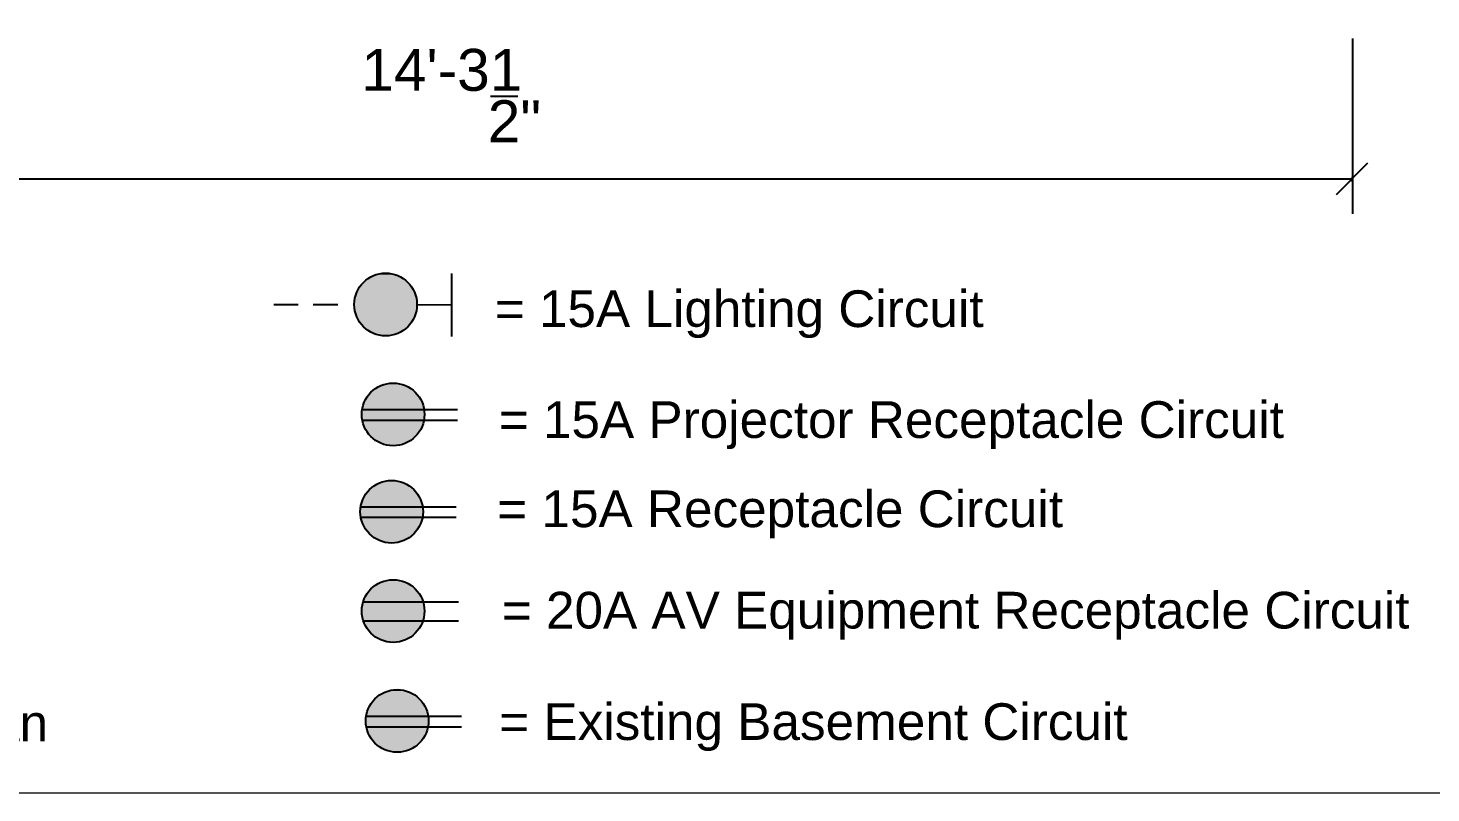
# Model space of a CAD drawing. Header units: millimetres. Extents: x -6528 to 8477, y -4350 to 6937.
# Drawn here: x -3353 to 43, y -4350 to -2498 of the extents above; entities that cross this region are included whole.
import ezdxf

# ---------------------------------------------------------------- set-up
doc = ezdxf.new("R2010")
doc.units = ezdxf.units.MM
doc.styles.add('PDF Arial', font='arial.ttf')

msp = doc.modelspace()

# ---------------------------------------------------------------- linework, layer by layer
at = {"color": 7, "lineweight": 0}
msp.add_lwpolyline([(-6528.3, -4349.5), (8476.7, -4349.5), (8476.7, 6937), (-6528.3, 6937)], close=True, dxfattribs=at)
at = {"color": 7, "lineweight": 25}
for points in [[(-147, -2522.5), (-147, -2947.6)], [(-2233.7, -2662.6), (-2166.9, -2662.6)], [(-185.9, -2900.3), (-109.4, -2823.7)], [(-4502, -2862.6), (-147, -2862.6)], [(-147, -2869.9), (-147, -2857.8)], [(-2327.6, -3092.2), (-2327.6, -3244.1)], [(-2699.3, -3167.5), (-2757.6, -3167.5)], [(-2603.3, -3167.5), (-2662.8, -3167.5)], [(-2327.6, -3168.7), (-2411.4, -3167.5)], [(-2542.6, -3421.4), (-2313, -3421.4)], [(-2542.6, -3446.9), (-2313, -3446.9)], [(-2546.2, -3657.1), (-2316.6, -3657.1)], [(-2546.2, -3681.4), (-2316.6, -3681.4)], [(-2540.1, -3886.7), (-2310.6, -3886.7)], [(-2540.1, -3932.8), (-2310.6, -3932.8)], [(-2532.9, -4163.6), (-2303.3, -4163.6)], [(-2532.9, -4189.2), (-2303.3, -4189.2)]]:
    msp.add_lwpolyline(points, dxfattribs=at)
for centre in [(-2487.3, -3166.9), (-2469.1, -3433), (-2472.7, -3668.6), (-2469.1, -3909.1), (-2459.4, -4175.2)]:
    msp.add_circle(centre, 75.9, dxfattribs=at)
at = {"color": 2, "transparency": 33554559}
for points in [[(-2542.6, -3116.5), (-2422.3, -3127.4), (-2551.1, -3127.4)], [(-2532.9, -3106.8), (-2430.8, -3116.5), (-2542.6, -3116.5)], [(-2430.8, -3116.5), (-2542.6, -3116.5), (-2422.3, -3127.4)], [(-2520.7, -3099.5), (-2440.5, -3106.8), (-2532.9, -3106.8)], [(-2440.5, -3106.8), (-2532.9, -3106.8), (-2430.8, -3116.5)], [(-2507.3, -3094.6), (-2452.7, -3099.5), (-2520.7, -3099.5)], [(-2452.7, -3099.5), (-2520.7, -3099.5), (-2440.5, -3106.8)], [(-2494, -3092.2), (-2466, -3094.6), (-2507.3, -3094.6)], [(-2466, -3094.6), (-2507.3, -3094.6), (-2452.7, -3099.5)], [(-2479.4, -3092.2), (-2494, -3092.2), (-2466, -3094.6)], [(-2560.8, -3154.2), (-2411.4, -3167.5), (-2563.2, -3167.5)], [(-2557.2, -3139.6), (-2412.6, -3154.2), (-2560.8, -3154.2)], [(-2412.6, -3154.2), (-2560.8, -3154.2), (-2411.4, -3167.5)], [(-2551.1, -3127.4), (-2416.2, -3139.6), (-2557.2, -3139.6)], [(-2416.2, -3139.6), (-2557.2, -3139.6), (-2412.6, -3154.2)], [(-2422.3, -3127.4), (-2551.1, -3127.4), (-2416.2, -3139.6)], [(-2411.4, -3167.5), (-2563.2, -3167.5), (-2412.6, -3182.1)], [(-2563.2, -3167.5), (-2412.6, -3182.1), (-2560.8, -3182.1)], [(-2412.6, -3182.1), (-2560.8, -3182.1), (-2416.2, -3195.5)], [(-2560.8, -3182.1), (-2416.2, -3195.5), (-2557.2, -3195.5)], [(-2416.2, -3195.5), (-2557.2, -3195.5), (-2422.3, -3207.6)], [(-2557.2, -3195.5), (-2422.3, -3207.6), (-2551.1, -3207.6)], [(-2422.3, -3207.6), (-2551.1, -3207.6), (-2430.8, -3218.5)], [(-2551.1, -3207.6), (-2430.8, -3218.5), (-2542.6, -3218.5)], [(-2430.8, -3218.5), (-2542.6, -3218.5), (-2440.5, -3228.3)], [(-2542.6, -3218.5), (-2440.5, -3228.3), (-2532.9, -3228.3)], [(-2440.5, -3228.3), (-2532.9, -3228.3), (-2452.7, -3235.6)], [(-2532.9, -3228.3), (-2452.7, -3235.6), (-2520.7, -3235.6)], [(-2452.7, -3235.6), (-2520.7, -3235.6), (-2466, -3240.4)], [(-2520.7, -3235.6), (-2466, -3240.4), (-2507.3, -3240.4)], [(-2466, -3240.4), (-2507.3, -3240.4), (-2479.4, -3242.8)], [(-2507.3, -3240.4), (-2479.4, -3242.8), (-2494, -3242.8)]]:
    msp.add_solid(points, dxfattribs=at)
at = {"color": 5, "transparency": 33554559}
for points in [[(-2489.1, -3360.7), (-2434.5, -3365.5), (-2502.5, -3365.5)], [(-2475.8, -3358.2), (-2446.6, -3360.7), (-2489.1, -3360.7)], [(-2446.6, -3360.7), (-2489.1, -3360.7), (-2434.5, -3365.5)], [(-2461.2, -3358.2), (-2475.8, -3358.2), (-2446.6, -3360.7)], [(-2532.9, -3394.7), (-2396.8, -3406.8), (-2538.9, -3406.8)], [(-2525.6, -3382.5), (-2402.9, -3394.7), (-2532.9, -3394.7)], [(-2402.9, -3394.7), (-2532.9, -3394.7), (-2396.8, -3406.8)], [(-2514.6, -3372.8), (-2411.4, -3382.5), (-2525.6, -3382.5)], [(-2411.4, -3382.5), (-2525.6, -3382.5), (-2402.9, -3394.7)], [(-2502.5, -3365.5), (-2422.3, -3372.8), (-2514.6, -3372.8)], [(-2422.3, -3372.8), (-2514.6, -3372.8), (-2411.4, -3382.5)], [(-2434.5, -3365.5), (-2502.5, -3365.5), (-2422.3, -3372.8)], [(-2542.6, -3421.4), (-2391.9, -3433.6), (-2543.8, -3433.6)], [(-2538.9, -3406.8), (-2393.2, -3421.4), (-2542.6, -3421.4)], [(-2393.2, -3421.4), (-2542.6, -3421.4), (-2391.9, -3433.6)], [(-2396.8, -3406.8), (-2538.9, -3406.8), (-2393.2, -3421.4)], [(-2391.9, -3433.6), (-2543.8, -3433.6), (-2393.2, -3446.9)], [(-2543.8, -3433.6), (-2393.2, -3446.9), (-2542.6, -3446.9)], [(-2393.2, -3446.9), (-2542.6, -3446.9), (-2396.8, -3460.3)], [(-2542.6, -3446.9), (-2396.8, -3460.3), (-2538.9, -3460.3)], [(-2396.8, -3460.3), (-2538.9, -3460.3), (-2402.9, -3472.4)], [(-2538.9, -3460.3), (-2402.9, -3472.4), (-2532.9, -3472.4)], [(-2402.9, -3472.4), (-2532.9, -3472.4), (-2411.4, -3484.6)], [(-2532.9, -3472.4), (-2411.4, -3484.6), (-2524.4, -3484.6)], [(-2411.4, -3484.6), (-2524.4, -3484.6), (-2422.3, -3493.1)], [(-2524.4, -3484.6), (-2422.3, -3493.1), (-2514.6, -3493.1)], [(-2422.3, -3493.1), (-2514.6, -3493.1), (-2434.5, -3501.6)], [(-2514.6, -3493.1), (-2434.5, -3501.6), (-2502.5, -3501.6)], [(-2434.5, -3501.6), (-2502.5, -3501.6), (-2447.8, -3506.4)], [(-2502.5, -3501.6), (-2447.8, -3506.4), (-2489.1, -3506.4)], [(-2447.8, -3506.4), (-2489.1, -3506.4), (-2461.2, -3508.9)], [(-2489.1, -3506.4), (-2461.2, -3508.9), (-2475.8, -3508.9)]]:
    msp.add_solid(points, dxfattribs=at)
at = {"color": 102, "true_color": 0x12c44a, "transparency": 33554559}
for points in [[(-2492.8, -3596.3), (-2436.9, -3601.2), (-2506.1, -3601.2)], [(-2478.2, -3592.7), (-2450.3, -3596.3), (-2492.8, -3596.3)], [(-2450.3, -3596.3), (-2492.8, -3596.3), (-2436.9, -3601.2)], [(-2464.8, -3592.7), (-2478.2, -3592.7), (-2450.3, -3596.3)], [(-2536.5, -3630.4), (-2400.4, -3642.5), (-2542.6, -3642.5)], [(-2528, -3618.2), (-2406.5, -3630.4), (-2536.5, -3630.4)], [(-2406.5, -3630.4), (-2536.5, -3630.4), (-2400.4, -3642.5)], [(-2518.3, -3608.5), (-2415, -3618.2), (-2528, -3618.2)], [(-2415, -3618.2), (-2528, -3618.2), (-2406.5, -3630.4)], [(-2506.1, -3601.2), (-2424.7, -3608.5), (-2518.3, -3608.5)], [(-2424.7, -3608.5), (-2518.3, -3608.5), (-2415, -3618.2)], [(-2436.9, -3601.2), (-2506.1, -3601.2), (-2424.7, -3608.5)], [(-2546.2, -3657.1), (-2395.6, -3669.2), (-2547.4, -3669.2)], [(-2542.6, -3642.5), (-2396.8, -3657.1), (-2546.2, -3657.1)], [(-2396.8, -3657.1), (-2546.2, -3657.1), (-2395.6, -3669.2)], [(-2400.4, -3642.5), (-2542.6, -3642.5), (-2396.8, -3657.1)], [(-2395.6, -3669.2), (-2547.4, -3669.2), (-2396.8, -3681.4)], [(-2547.4, -3669.2), (-2396.8, -3681.4), (-2546.2, -3681.4)], [(-2396.8, -3681.4), (-2546.2, -3681.4), (-2400.4, -3696)], [(-2546.2, -3681.4), (-2400.4, -3696), (-2542.6, -3696)], [(-2400.4, -3696), (-2542.6, -3696), (-2406.5, -3708.1)], [(-2542.6, -3696), (-2406.5, -3708.1), (-2536.5, -3708.1)], [(-2406.5, -3708.1), (-2536.5, -3708.1), (-2415, -3719)], [(-2536.5, -3708.1), (-2415, -3719), (-2528, -3719)], [(-2415, -3719), (-2528, -3719), (-2426, -3728.8)], [(-2528, -3719), (-2426, -3728.8), (-2517.1, -3728.8)], [(-2426, -3728.8), (-2517.1, -3728.8), (-2436.9, -3736)], [(-2517.1, -3728.8), (-2436.9, -3736), (-2506.1, -3736)], [(-2436.9, -3736), (-2506.1, -3736), (-2450.3, -3742.1)], [(-2506.1, -3736), (-2450.3, -3742.1), (-2492.8, -3742.1)], [(-2450.3, -3742.1), (-2492.8, -3742.1), (-2464.8, -3744.5)], [(-2492.8, -3742.1), (-2464.8, -3744.5), (-2478.2, -3744.5)]]:
    msp.add_solid(points, dxfattribs=at)
at = {"color": 32, "true_color": 0xcd6928, "transparency": 33554559}
for points in [[(-2490.3, -3836.9), (-2433.2, -3842.9), (-2503.7, -3842.9)], [(-2475.8, -3834.4), (-2446.6, -3836.9), (-2490.3, -3836.9)], [(-2446.6, -3836.9), (-2490.3, -3836.9), (-2433.2, -3842.9)], [(-2461.2, -3834.4), (-2475.8, -3834.4), (-2446.6, -3836.9)], [(-2525.6, -3861.2), (-2401.7, -3873.3), (-2534.1, -3873.3)], [(-2515.9, -3850.2), (-2410.2, -3861.2), (-2525.6, -3861.2)], [(-2410.2, -3861.2), (-2525.6, -3861.2), (-2401.7, -3873.3)], [(-2503.7, -3842.9), (-2419.9, -3850.2), (-2515.9, -3850.2)], [(-2419.9, -3850.2), (-2515.9, -3850.2), (-2410.2, -3861.2)], [(-2433.2, -3842.9), (-2503.7, -3842.9), (-2419.9, -3850.2)], [(-2542.6, -3897.6), (-2391.9, -3909.8), (-2543.8, -3909.8)], [(-2540.1, -3886.7), (-2393.2, -3897.6), (-2542.6, -3897.6)], [(-2393.2, -3897.6), (-2542.6, -3897.6), (-2391.9, -3909.8)], [(-2534.1, -3873.3), (-2395.6, -3886.7), (-2540.1, -3886.7)], [(-2395.6, -3886.7), (-2540.1, -3886.7), (-2393.2, -3897.6)], [(-2401.7, -3873.3), (-2534.1, -3873.3), (-2395.6, -3886.7)], [(-2391.9, -3909.8), (-2543.8, -3909.8), (-2393.2, -3921.9)], [(-2543.8, -3909.8), (-2393.2, -3921.9), (-2542.6, -3921.9)], [(-2393.2, -3921.9), (-2542.6, -3921.9), (-2395.6, -3932.8)], [(-2542.6, -3921.9), (-2395.6, -3932.8), (-2540.1, -3932.8)], [(-2395.6, -3932.8), (-2540.1, -3932.8), (-2401.7, -3946.2)], [(-2540.1, -3932.8), (-2401.7, -3946.2), (-2534.1, -3946.2)], [(-2401.7, -3946.2), (-2534.1, -3946.2), (-2410.2, -3958.3)], [(-2534.1, -3946.2), (-2410.2, -3958.3), (-2525.6, -3958.3)], [(-2410.2, -3958.3), (-2525.6, -3958.3), (-2419.9, -3969.3)], [(-2525.6, -3958.3), (-2419.9, -3969.3), (-2515.9, -3969.3)], [(-2419.9, -3969.3), (-2515.9, -3969.3), (-2433.2, -3976.6)], [(-2515.9, -3969.3), (-2433.2, -3976.6), (-2503.7, -3976.6)], [(-2433.2, -3976.6), (-2503.7, -3976.6), (-2446.6, -3982.6)], [(-2503.7, -3976.6), (-2446.6, -3982.6), (-2490.3, -3982.6)], [(-2446.6, -3982.6), (-2490.3, -3982.6), (-2461.2, -3985.1)], [(-2490.3, -3982.6), (-2461.2, -3985.1), (-2475.8, -3985.1)]]:
    msp.add_solid(points, dxfattribs=at)
at = {"color": 238, "true_color": 0x5a012d, "transparency": 33554559}
for points in [[(-2492.8, -4107.8), (-2497.6, -4111.4), (-2497.6, -4111.4)], [(-2492.8, -4107.8), (-2419.9, -4111.4), (-2497.6, -4111.4)], [(-2484.3, -4104.1), (-2492.8, -4107.8), (-2492.8, -4107.8)], [(-2491.6, -4107.8), (-2424.7, -4107.8), (-2492.8, -4107.8)], [(-2492.8, -4107.8), (-2424.7, -4107.8), (-2424.7, -4107.8)], [(-2424.7, -4107.8), (-2424.7, -4107.8), (-2492.8, -4107.8)], [(-2424.7, -4107.8), (-2492.8, -4107.8), (-2419.9, -4111.4)], [(-2484.3, -4104.1), (-2424.7, -4107.8), (-2491.6, -4107.8)], [(-2479.4, -4102.9), (-2484.3, -4104.1), (-2484.3, -4104.1)], [(-2479.4, -4102.9), (-2432, -4104.1), (-2484.3, -4104.1)], [(-2432, -4104.1), (-2484.3, -4104.1), (-2424.7, -4107.8)], [(-2468.5, -4100.5), (-2479.4, -4102.9), (-2479.4, -4102.9)], [(-2468.5, -4100.5), (-2438.1, -4102.9), (-2479.4, -4102.9)], [(-2436.9, -4102.9), (-2436.9, -4102.9), (-2479.4, -4102.9)], [(-2436.9, -4102.9), (-2479.4, -4102.9), (-2438.1, -4102.9)], [(-2436.9, -4102.9), (-2479.4, -4102.9), (-2432, -4104.1)], [(-2466, -4100.5), (-2468.5, -4100.5), (-2468.5, -4100.5)], [(-2466, -4100.5), (-2447.8, -4100.5), (-2468.5, -4100.5)], [(-2447.8, -4100.5), (-2468.5, -4100.5), (-2438.1, -4102.9)], [(-2464.8, -4100.5), (-2466, -4100.5), (-2466, -4100.5)], [(-2451.5, -4100.5), (-2466, -4100.5), (-2447.8, -4100.5)], [(-2451.5, -4100.5), (-2447.8, -4100.5), (-2447.8, -4100.5)], [(-2447.8, -4100.5), (-2438.1, -4102.9), (-2438.1, -4102.9)], [(-2438.1, -4102.9), (-2436.9, -4102.9), (-2436.9, -4102.9)], [(-2436.9, -4102.9), (-2432, -4104.1), (-2432, -4104.1)], [(-2432, -4104.1), (-2424.7, -4107.8), (-2424.7, -4107.8)], [(-2424.7, -4107.8), (-2423.5, -4107.8), (-2423.5, -4107.8)], [(-2424.7, -4107.8), (-2423.5, -4107.8), (-2419.9, -4111.4)], [(-2525.6, -4141.8), (-2529.2, -4147.9), (-2529.2, -4147.9)], [(-2525.6, -4141.8), (-2388.3, -4147.9), (-2529.2, -4147.9)], [(-2523.1, -4135.7), (-2390.7, -4141.8), (-2525.6, -4141.8)], [(-2523.1, -4136.9), (-2525.6, -4141.8), (-2525.6, -4141.8)], [(-2390.7, -4141.8), (-2525.6, -4141.8), (-2388.3, -4147.9)], [(-2518.3, -4129.6), (-2523.1, -4135.7), (-2523.1, -4135.7)], [(-2518.3, -4129.6), (-2394.4, -4135.7), (-2523.1, -4135.7)], [(-2523.1, -4135.7), (-2523.1, -4136.9), (-2523.1, -4136.9)], [(-2393.2, -4135.7), (-2393.2, -4135.7), (-2523.1, -4135.7)], [(-2393.2, -4135.7), (-2523.1, -4135.7), (-2394.4, -4135.7)], [(-2393.2, -4135.7), (-2523.1, -4135.7), (-2390.7, -4141.8)], [(-2514.6, -4124.8), (-2518.3, -4129.6), (-2518.3, -4129.6)], [(-2514.6, -4124.8), (-2398, -4129.6), (-2518.3, -4129.6)], [(-2398, -4129.6), (-2518.3, -4129.6), (-2394.4, -4135.7)], [(-2508.6, -4119.9), (-2514.6, -4124.8), (-2514.6, -4124.8)], [(-2508.6, -4119.9), (-2402.9, -4124.8), (-2514.6, -4124.8)], [(-2402.9, -4124.8), (-2514.6, -4124.8), (-2401.7, -4124.8)], [(-2514.6, -4124.8), (-2401.7, -4124.8), (-2401.7, -4124.8)], [(-2514.6, -4124.8), (-2401.7, -4124.8), (-2401.7, -4124.8)], [(-2401.7, -4124.8), (-2401.7, -4124.8), (-2514.6, -4124.8)], [(-2401.7, -4124.8), (-2514.6, -4124.8), (-2398, -4129.6)], [(-2504.9, -4115.1), (-2508.6, -4119.9), (-2508.6, -4119.9)], [(-2504.9, -4115.1), (-2407.7, -4119.9), (-2508.6, -4119.9)], [(-2407.7, -4119.9), (-2508.6, -4119.9), (-2402.9, -4124.8)], [(-2497.6, -4111.4), (-2412.6, -4115.1), (-2504.9, -4115.1)], [(-2503.7, -4115.1), (-2504.9, -4115.1), (-2504.9, -4115.1)], [(-2504.9, -4115.1), (-2412.6, -4115.1), (-2412.6, -4115.1)], [(-2412.6, -4115.1), (-2412.6, -4115.1), (-2504.9, -4115.1)], [(-2412.6, -4115.1), (-2504.9, -4115.1), (-2407.7, -4119.9)], [(-2497.6, -4111.4), (-2503.7, -4115.1), (-2503.7, -4115.1)], [(-2419.9, -4111.4), (-2497.6, -4111.4), (-2412.6, -4115.1)], [(-2419.9, -4111.4), (-2412.6, -4115.1), (-2412.6, -4115.1)], [(-2412.6, -4115.1), (-2407.7, -4119.9), (-2407.7, -4119.9)], [(-2407.7, -4119.9), (-2402.9, -4124.8), (-2402.9, -4124.8)], [(-2402.9, -4124.8), (-2401.7, -4124.8), (-2401.7, -4124.8)], [(-2401.7, -4124.8), (-2398, -4129.6), (-2398, -4129.6)], [(-2398, -4129.6), (-2394.4, -4135.7), (-2394.4, -4135.7)], [(-2394.4, -4135.7), (-2393.2, -4135.7), (-2393.2, -4135.7)], [(-2393.2, -4135.7), (-2393.2, -4136.9), (-2393.2, -4136.9)], [(-2393.2, -4136.9), (-2390.7, -4141.8), (-2390.7, -4141.8)], [(-2390.7, -4141.8), (-2388.3, -4147.9), (-2388.3, -4147.9)], [(-2532.9, -4163.6), (-2534.1, -4175.8), (-2534.1, -4175.8)], [(-2532.9, -4163.6), (-2382.2, -4175.8), (-2534.1, -4175.8)], [(-2534.1, -4175.8), (-2532.9, -4189.2), (-2532.9, -4189.2)], [(-2382.2, -4175.8), (-2534.1, -4175.8), (-2383.4, -4189.2)], [(-2534.1, -4175.8), (-2383.4, -4189.2), (-2532.9, -4189.2)], [(-2531.6, -4155.1), (-2532.9, -4161.2), (-2532.9, -4161.2)], [(-2531.6, -4155.1), (-2383.4, -4161.2), (-2532.9, -4161.2)], [(-2532.9, -4161.2), (-2532.9, -4162.4), (-2532.9, -4162.4)], [(-2383.4, -4161.2), (-2532.9, -4161.2), (-2383.4, -4162.4)], [(-2532.9, -4161.2), (-2383.4, -4162.4), (-2532.9, -4162.4)], [(-2532.9, -4162.4), (-2532.9, -4163.6), (-2532.9, -4163.6)], [(-2383.4, -4162.4), (-2532.9, -4162.4), (-2383.4, -4163.6)], [(-2532.9, -4162.4), (-2383.4, -4163.6), (-2532.9, -4163.6)], [(-2383.4, -4163.6), (-2532.9, -4163.6), (-2382.2, -4175.8)], [(-2529.2, -4149.1), (-2531.6, -4155.1), (-2531.6, -4155.1)], [(-2529.2, -4149.1), (-2385.9, -4155.1), (-2531.6, -4155.1)], [(-2385.9, -4155.1), (-2531.6, -4155.1), (-2383.4, -4161.2)], [(-2529.2, -4147.9), (-2529.2, -4149.1), (-2529.2, -4149.1)], [(-2388.3, -4147.9), (-2529.2, -4147.9), (-2387.1, -4149.1)], [(-2529.2, -4147.9), (-2387.1, -4149.1), (-2529.2, -4149.1)], [(-2387.1, -4149.1), (-2529.2, -4149.1), (-2385.9, -4155.1)], [(-2388.3, -4147.9), (-2387.1, -4149.1), (-2387.1, -4149.1)], [(-2387.1, -4149.1), (-2385.9, -4155.1), (-2385.9, -4155.1)], [(-2385.9, -4155.1), (-2383.4, -4161.2), (-2383.4, -4161.2)], [(-2383.4, -4161.2), (-2383.4, -4162.4), (-2383.4, -4162.4)], [(-2383.4, -4162.4), (-2383.4, -4163.6), (-2383.4, -4163.6)], [(-2383.4, -4163.6), (-2382.2, -4175.8), (-2382.2, -4175.8)], [(-2382.2, -4175.8), (-2383.4, -4189.2), (-2383.4, -4189.2)], [(-2383.4, -4189.2), (-2383.4, -4189.2), (-2532.9, -4189.2)], [(-2383.4, -4189.2), (-2532.9, -4189.2), (-2388.3, -4202.5)], [(-2532.9, -4189.2), (-2388.3, -4202.5), (-2529.2, -4202.5)], [(-2388.3, -4202.5), (-2529.2, -4202.5), (-2394.4, -4215.9)], [(-2529.2, -4202.5), (-2394.4, -4215.9), (-2523.1, -4215.9)], [(-2394.4, -4215.9), (-2523.1, -4215.9), (-2402.9, -4226.8)], [(-2523.1, -4215.9), (-2402.9, -4226.8), (-2514.6, -4226.8)], [(-2402.9, -4226.8), (-2514.6, -4226.8), (-2412.6, -4236.5)], [(-2514.6, -4226.8), (-2412.6, -4236.5), (-2503.7, -4236.5)], [(-2412.6, -4236.5), (-2503.7, -4236.5), (-2424.7, -4243.8)], [(-2503.7, -4236.5), (-2424.7, -4243.8), (-2492.8, -4243.8)], [(-2424.7, -4243.8), (-2492.8, -4243.8), (-2438.1, -4248.7)], [(-2492.8, -4243.8), (-2438.1, -4248.7), (-2479.4, -4248.7)], [(-2438.1, -4248.7), (-2479.4, -4248.7), (-2451.5, -4251.1)], [(-2479.4, -4248.7), (-2451.5, -4251.1), (-2464.8, -4251.1)]]:
    msp.add_solid(points, dxfattribs=at)

# ---------------------------------------------------------------- texts
at = {"color": 7, "attachment_point": 7, "style": 'PDF Arial'}
for s, insert, char_height in [("14'-31", (-2546.2, -2651), 101.55), ('2"', (-2240.1, -2773.9), 101.55), ('= 15A Lighting Circuit', (-2223.1, -3248.3), 88.858), ('= 15A Projector Receptacle Circuit', (-2213.4, -3516.8), 88.858), ('= 15A Receptacle Circuit', (-2217, -3732.8), 88.858), ('= 20A AV Equipment Receptacle Circuit', (-2206.1, -3978.2), 88.858), ('= IC Rated Recessed Can', (-4749.8, -4225.9), 88.858), ('= Existing Basement Circuit', (-2212.2, -4248.1), 88.858)]:
    msp.add_mtext(s, dxfattribs=dict(at, insert=insert, char_height=char_height))

doc.saveas('drawing.dxf')
